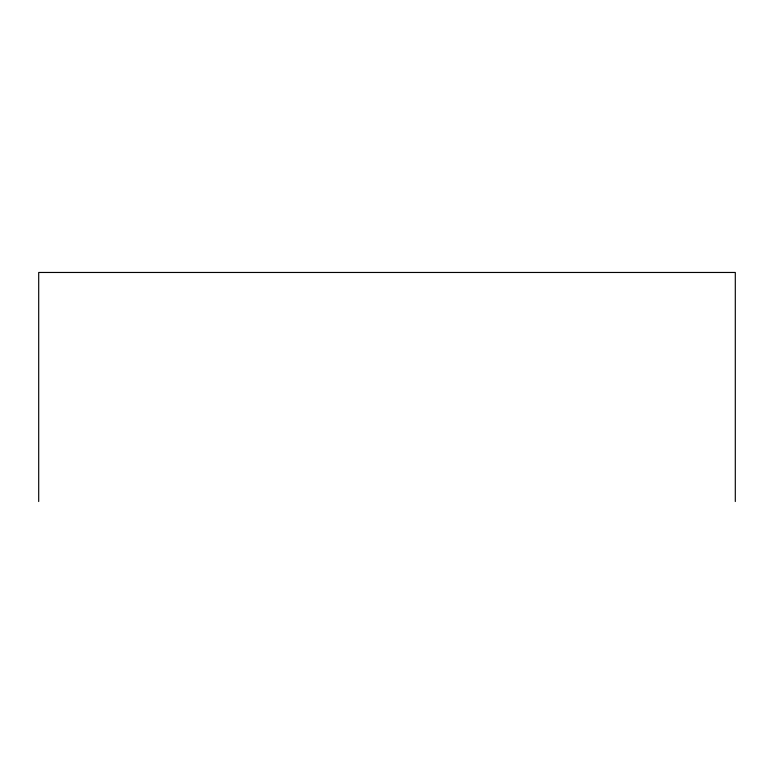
<?xml version="1.0" encoding="UTF-8"?>
<svg xmlns="http://www.w3.org/2000/svg" width="774" height="774" viewBox="0 0 774 774"><rect width="100%" height="100%" fill="white"/><g stroke="black" fill="none" stroke-linecap="round" stroke-linejoin="round"><path stroke-width="1.16" d="M735.3 501.533L735.3 272.467L38.7 272.467L38.7 501.533"/></g></svg>
